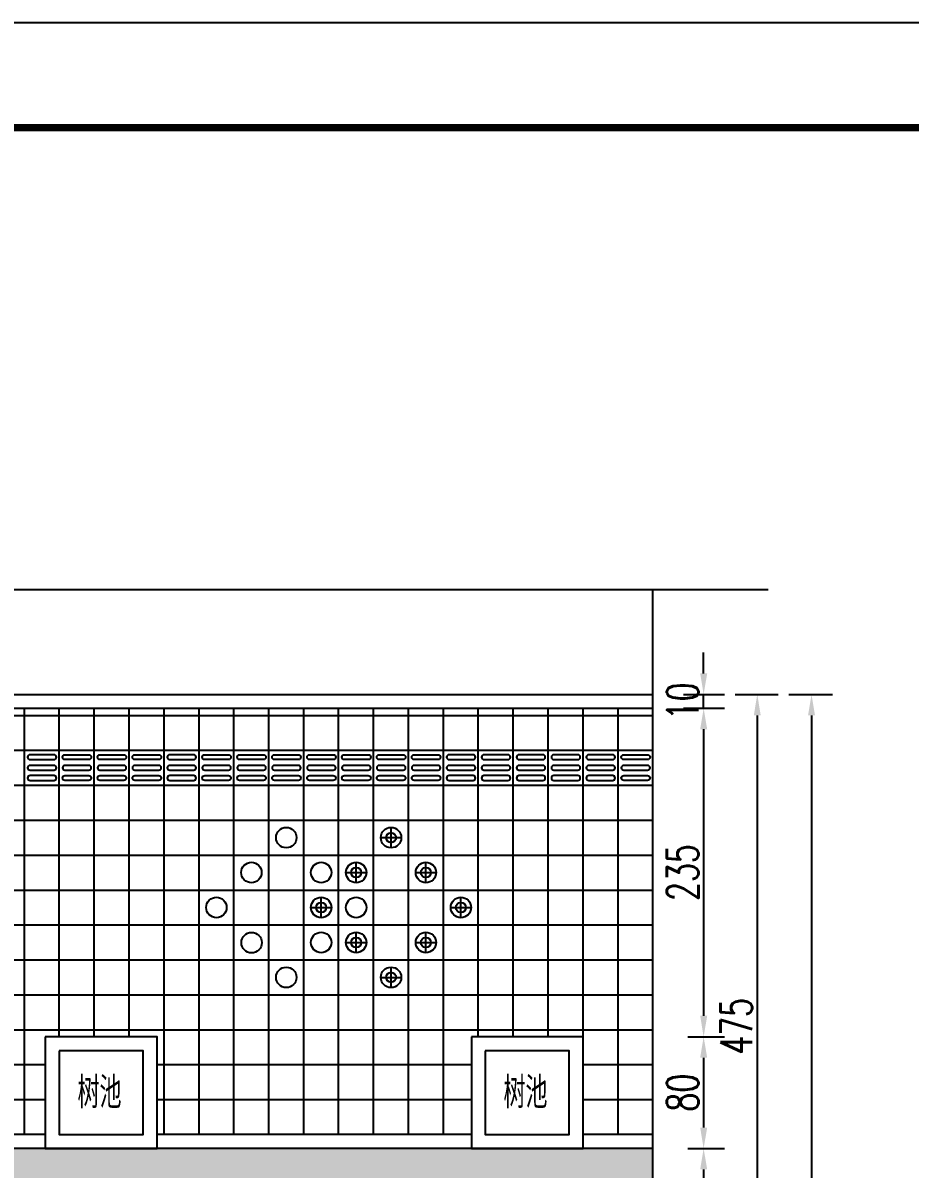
# Model space of a CAD drawing. Extents: x -95 to 325, y -1215 to -918.
# Drawn here: x 69 to 153.7, y -1027.3 to -917.9 of the extents above; entities that cross this region are included whole.
import ezdxf

# ---------------------------------------------------------------- set-up
doc = ezdxf.new("R2010")
doc.units = 0
doc.layers.get('0').update_dxf_attribs({"linetype": 'CONTINUOUS'})
doc.layers.get('DEFPOINTS').update_dxf_attribs({"linetype": 'CONTINUOUS'})
doc.layers.add('PP-COM', color=7, linetype='CONTINUOUS')
doc.layers.add('图框', color=7, linetype='CONTINUOUS')
doc.styles.get("Standard").update_dxf_attribs({"font": 'simplex1.shx', "width": 0.7, "bigfont": 'hztxt.shx'})
doc.dimstyles.new('比例1：75', dxfattribs={"dimtxt": 3, "dimasz": 2, "dimexe": 2, "dimexo": 1, "dimgap": 0.5, "dimtad": 1, "dimdec": 0, "dimlfac": 7.5, "dimzin": 0, "dimdsep": 46, "dimtxsty": 'Standard', "dimcen": 0.09, "dimdle": 2, "dimclrd": 4, "dimclre": 4, "dimclrt": 256, "dimadec": 0, "dimazin": 0, "dimtfac": 1, "dimtdec": 0, "dimtix": 1, "dimtmove": 1, "dimatfit": 3, "dimfxl": 0, "dimtvp": 1, "dimtolj": 1, "dimtzin": 0, "dimarcsym": 0})

# ---------------------------------------------------------------- blocks, each defined once
blk = doc.blocks.new('*D18')
at = {"layer": 'DEFPOINTS', "color": 0}
for p in [(131.09, -981.96), (134.02, -981.96), (131.09, -983.29)]:
    blk.add_point(p, dxfattribs=at)
at = {"layer": 'PP-COM', "color": 4, "lineweight": -2}
for p, q in [((134.02, -979.96), (134.02, -977.96)), ((132.09, -981.96), (136.02, -981.96)), ((134.02, -983.29), (134.02, -981.96)), ((132.09, -983.29), (136.02, -983.29)), ((134.02, -985.29), (134.02, -987.29))]:
    blk.add_line(p, q, dxfattribs=at)
at = {"layer": 'PP-COM', "color": 4}
for points in [[(133.69, -979.96), (134.36, -979.96), (134.02, -981.96)], [(133.69, -985.29), (134.36, -985.29), (134.02, -983.29)]]:
    blk.add_solid(points, dxfattribs=at)
at = {"layer": 'PP-COM', "insert": (132.02, -982.63), "char_height": 3, "attachment_point": 5, "rotation": 90}
blk.add_mtext('\\A1;10', dxfattribs=at)
blk = doc.blocks.new('*D19')
at = {"layer": 'DEFPOINTS', "color": 0}
for p in [(136.02, -981.96), (136.02, -1045.29), (139.14, -1045.29)]:
    blk.add_point(p, dxfattribs=at)
at = {"layer": 'PP-COM', "color": 4, "lineweight": -2}
for p, q in [((137.02, -981.96), (141.14, -981.96)), ((139.14, -983.96), (139.14, -1043.29)), ((137.02, -1045.29), (141.14, -1045.29))]:
    blk.add_line(p, q, dxfattribs=at)
at = {"layer": 'PP-COM', "color": 4}
for points in [[(138.81, -983.96), (139.47, -983.96), (139.14, -981.96)], [(138.81, -1043.29), (139.47, -1043.29), (139.14, -1045.29)]]:
    blk.add_solid(points, dxfattribs=at)
at = {"layer": 'PP-COM', "insert": (137.14, -1013.63), "char_height": 3, "attachment_point": 5, "rotation": 90}
blk.add_mtext('\\A1;475', dxfattribs=at)
blk = doc.blocks.new('*D21')
at = {"layer": 'DEFPOINTS', "color": 0}
for p in [(141.14, -981.96), (141.14, -1098.63), (144.32, -1098.63)]:
    blk.add_point(p, dxfattribs=at)
at = {"layer": 'PP-COM', "color": 4, "lineweight": -2}
for p, q in [((142.14, -981.96), (146.32, -981.96)), ((144.32, -983.96), (144.32, -1096.63)), ((142.14, -1098.63), (146.32, -1098.63))]:
    blk.add_line(p, q, dxfattribs=at)
at = {"layer": 'PP-COM', "color": 4}
for points in [[(143.99, -983.96), (144.65, -983.96), (144.32, -981.96)], [(143.99, -1096.63), (144.65, -1096.63), (144.32, -1098.63)]]:
    blk.add_solid(points, dxfattribs=at)
at = {"layer": 'PP-COM', "insert": (142.32, -1040.29), "char_height": 3, "attachment_point": 5, "rotation": 90}
blk.add_mtext('\\A1;875', dxfattribs=at)
blk = doc.blocks.new('*D22')
at = {"layer": 'DEFPOINTS', "color": 0}
for p in [(131.09, -983.29), (131.09, -1014.63), (134.02, -1014.63)]:
    blk.add_point(p, dxfattribs=at)
at = {"layer": 'PP-COM', "color": 4, "lineweight": -2}
for p, q in [((132.52, -983.29), (136.02, -983.29)), ((134.02, -985.29), (134.02, -1012.63)), ((132.52, -1014.63), (136.02, -1014.63))]:
    blk.add_line(p, q, dxfattribs=at)
at = {"layer": 'PP-COM', "color": 4}
for points in [[(133.69, -985.29), (134.36, -985.29), (134.02, -983.29)], [(133.69, -1012.63), (134.36, -1012.63), (134.02, -1014.63)]]:
    blk.add_solid(points, dxfattribs=at)
at = {"layer": 'PP-COM', "insert": (132.02, -998.96), "char_height": 3, "attachment_point": 5, "rotation": 90}
blk.add_mtext('\\A1;235', dxfattribs=at)
blk = doc.blocks.new('*D23')
at = {"layer": 'DEFPOINTS', "color": 0}
for p in [(131.09, -1014.63), (131.09, -1025.29), (134.02, -1025.29)]:
    blk.add_point(p, dxfattribs=at)
at = {"layer": 'PP-COM', "color": 4, "lineweight": -2}
for p, q in [((132.52, -1014.63), (136.02, -1014.63)), ((134.02, -1016.63), (134.02, -1023.29)), ((132.52, -1025.29), (136.02, -1025.29))]:
    blk.add_line(p, q, dxfattribs=at)
at = {"layer": 'PP-COM', "color": 4}
for points in [[(133.69, -1016.63), (134.36, -1016.63), (134.02, -1014.63)], [(133.69, -1023.29), (134.36, -1023.29), (134.02, -1025.29)]]:
    blk.add_solid(points, dxfattribs=at)
at = {"layer": 'PP-COM', "insert": (132.02, -1019.96), "char_height": 3, "attachment_point": 5, "rotation": 90}
blk.add_mtext('\\A1;80', dxfattribs=at)
blk = doc.blocks.new('*D24')
at = {"layer": 'DEFPOINTS', "color": 0}
for p in [(131.09, -1025.29), (131.09, -1045.29), (134.02, -1045.29)]:
    blk.add_point(p, dxfattribs=at)
at = {"layer": 'PP-COM', "color": 4, "lineweight": -2}
for p, q in [((132.52, -1025.29), (136.02, -1025.29)), ((134.02, -1027.29), (134.02, -1043.29)), ((132.52, -1045.29), (136.02, -1045.29))]:
    blk.add_line(p, q, dxfattribs=at)
at = {"layer": 'PP-COM', "color": 4}
for points in [[(133.69, -1027.29), (134.36, -1027.29), (134.02, -1025.29)], [(133.69, -1043.29), (134.36, -1043.29), (134.02, -1045.29)]]:
    blk.add_solid(points, dxfattribs=at)
at = {"layer": 'PP-COM', "insert": (132.02, -1035.29), "char_height": 3, "attachment_point": 5, "rotation": 90}
blk.add_mtext('\\A1;150', dxfattribs=at)

msp = doc.modelspace()

# ---------------------------------------------------------------- hatches: boundary and pattern name
at = {"layer": 'PP-COM'}
msp.add_hatch(color=253, dxfattribs=at).paths.add_polyline_path([(-31.49, -1025.4), (-31.48, -1032.35), (-33.9, -1031.43), (-29.07, -1041.82), (-31.49, -1040.51), (-31.49, -1045.29), (129.18, -1045.29), (129.18, -1040.51), (131.59, -1041.82), (126.77, -1031.43), (129.18, -1032.35), (129.18, -1025.29)])

# ---------------------------------------------------------------- linework, layer by layer
for p, q in [((45.93, -971.96), (140.18, -971.96)), ((-31.49, -981.96), (129.18, -981.96)), ((104.18, -996.6), (104.18, -994.65)), ((103.2, -995.63), (105.15, -995.63)), ((100.85, -999.93), (100.85, -997.98)), ((107.51, -999.93), (107.51, -997.98)), ((99.87, -998.96), (101.82, -998.96)), ((106.54, -998.96), (108.49, -998.96)), ((97.51, -1003.27), (97.51, -1001.32)), ((110.85, -1003.27), (110.85, -1001.32)), ((96.54, -1002.29), (98.49, -1002.29)), ((109.87, -1002.29), (111.82, -1002.29)), ((100.85, -1006.6), (100.85, -1004.65)), ((107.51, -1006.6), (107.51, -1004.65)), ((99.87, -1005.63), (101.82, -1005.63)), ((106.54, -1005.63), (108.49, -1005.63)), ((104.18, -1009.93), (104.18, -1007.98)), ((103.2, -1008.96), (105.15, -1008.96))]:
    msp.add_line(p, q)
at = {"color": 0}
msp.add_line((-31.49, -983.29), (129.18, -983.29), dxfattribs=at)
at = {"color": 2}
for p, q in [((-31.49, -983.96), (129.18, -983.96)), ((69.18, -1023.96), (69.18, -983.29)), ((72.51, -1014.63), (72.51, -983.29)), ((75.85, -1014.63), (75.85, -983.29)), ((79.18, -1014.63), (79.18, -983.29)), ((82.51, -1023.96), (82.51, -983.29)), ((85.85, -1023.96), (85.85, -983.29)), ((89.18, -1023.96), (89.18, -983.29)), ((92.51, -1023.96), (92.51, -983.29)), ((95.85, -1023.96), (95.85, -983.29)), ((99.18, -1023.96), (99.18, -983.29)), ((102.51, -1023.96), (102.51, -983.29)), ((105.85, -1023.96), (105.85, -983.29)), ((109.18, -1023.96), (109.18, -983.29)), ((112.51, -1014.63), (112.51, -983.29)), ((115.85, -1014.63), (115.85, -983.29)), ((119.18, -1014.63), (119.18, -983.29)), ((122.51, -1014.63), (122.51, -983.29)), ((125.85, -1023.96), (125.85, -983.29)), ((-31.49, -987.29), (129.18, -987.29)), ((-31.49, -990.63), (129.18, -990.63)), ((-31.49, -993.96), (129.18, -993.96)), ((-31.49, -997.29), (129.18, -997.29)), ((-31.49, -1000.63), (129.18, -1000.63)), ((-31.49, -1003.96), (129.18, -1003.96)), ((-31.49, -1003.96), (129.18, -1003.96)), ((-31.49, -1007.29), (129.18, -1007.29)), ((-31.49, -1010.63), (129.18, -1010.63)), ((-31.49, -1013.96), (129.18, -1013.96)), ((41.18, -1017.29), (71.18, -1017.29)), ((81.85, -1017.29), (111.85, -1017.29)), ((122.51, -1017.29), (129.18, -1017.29)), ((41.18, -1020.63), (71.18, -1020.63)), ((81.85, -1020.63), (111.85, -1020.63)), ((122.51, -1020.63), (129.18, -1020.63))]:
    msp.add_line(p, q, dxfattribs=at)
msp.add_lwpolyline([(325.3, -1214.89), (325.3, -917.89), (-94.7, -917.89), (-94.7, -1214.89)], close=True)
at = {"color": 6}
for points in [[(72.01, -988.18, 1), (72.01, -987.72), (69.72, -987.72, 1), (69.72, -988.18)], [(75.34, -988.18), (73.05, -988.18, -1), (73.05, -987.72), (75.34, -987.72, -1)], [(78.67, -988.18), (76.39, -988.18, -1), (76.39, -987.72), (78.67, -987.72, -1)], [(82.01, -988.18), (79.72, -988.18, -1), (79.72, -987.72), (82.01, -987.72, -1)], [(85.34, -988.18, 1), (85.34, -987.72), (83.05, -987.72, 1), (83.05, -988.18)], [(88.67, -988.18), (86.39, -988.18, -1), (86.39, -987.72), (88.67, -987.72, -1)], [(92.01, -988.18), (89.72, -988.18, -1), (89.72, -987.72), (92.01, -987.72, -1)], [(95.34, -988.18), (93.05, -988.18, -1), (93.05, -987.72), (95.34, -987.72, -1)], [(98.67, -988.18), (96.39, -988.18, -1), (96.39, -987.72), (98.67, -987.72, -1)], [(102.01, -988.18), (99.72, -988.18, -1), (99.72, -987.72), (102.01, -987.72, -1)], [(103.05, -988.18, -1), (103.05, -987.72), (105.34, -987.72, -1), (105.34, -988.18)], [(108.67, -988.18), (106.39, -988.18, -1), (106.39, -987.72), (108.67, -987.72, -1)], [(112.01, -988.18, 1), (112.01, -987.72), (109.72, -987.72, 1), (109.72, -988.18)], [(115.34, -988.18, 1), (115.34, -987.72), (113.05, -987.72, 1), (113.05, -988.18)], [(118.67, -988.18, 1), (118.67, -987.72), (116.39, -987.72, 1), (116.39, -988.18)], [(122.01, -988.18, 1), (122.01, -987.72), (119.72, -987.72, 1), (119.72, -988.18)], [(125.34, -988.18, 1), (125.34, -987.72), (123.05, -987.72, 1), (123.05, -988.18)], [(128.67, -988.18), (126.39, -988.18, -1), (126.39, -987.72), (128.67, -987.72, -1)], [(72.01, -989.19, 1), (72.01, -988.73), (69.72, -988.73, 1), (69.72, -989.19)], [(72.01, -989.71), (69.72, -989.71, 1), (69.72, -990.17), (72.01, -990.17, 1)], [(75.34, -988.73), (73.05, -988.73, 1), (73.05, -989.19), (75.34, -989.19, 1)], [(75.34, -989.71, -1), (75.34, -990.17), (73.05, -990.17, -1), (73.05, -989.71)], [(78.67, -988.73), (76.39, -988.73, 1), (76.39, -989.19), (78.67, -989.19, 1)], [(78.67, -989.71, -1), (78.67, -990.17), (76.39, -990.17, -1), (76.39, -989.71)], [(82.01, -988.73), (79.72, -988.73, 1), (79.72, -989.19), (82.01, -989.19, 1)], [(82.01, -989.71, -1), (82.01, -990.17), (79.72, -990.17, -1), (79.72, -989.71)], [(85.34, -988.73), (83.05, -988.73, 1), (83.05, -989.19), (85.34, -989.19, 1)], [(85.34, -990.17, 1), (85.34, -989.71), (83.05, -989.71, 1), (83.05, -990.17)], [(88.67, -988.73), (86.39, -988.73, 1), (86.39, -989.19), (88.67, -989.19, 1)], [(88.67, -989.71, -1), (88.67, -990.17), (86.39, -990.17, -1), (86.39, -989.71)], [(92.01, -988.73), (89.72, -988.73, 1), (89.72, -989.19), (92.01, -989.19, 1)], [(92.01, -989.71, -1), (92.01, -990.17), (89.72, -990.17, -1), (89.72, -989.71)], [(95.34, -988.73), (93.05, -988.73, 1), (93.05, -989.19), (95.34, -989.19, 1)], [(95.34, -989.71, -1), (95.34, -990.17), (93.05, -990.17, -1), (93.05, -989.71)], [(98.67, -988.73), (96.39, -988.73, 1), (96.39, -989.19), (98.67, -989.19, 1)], [(98.67, -989.71, -1), (98.67, -990.17), (96.39, -990.17, -1), (96.39, -989.71)], [(102.01, -988.73), (99.72, -988.73, 1), (99.72, -989.19), (102.01, -989.19, 1)], [(102.01, -989.71, -1), (102.01, -990.17), (99.72, -990.17, -1), (99.72, -989.71)], [(103.05, -989.19), (105.34, -989.19, 1), (105.34, -988.73), (103.05, -988.73, 1)], [(103.05, -990.17, -1), (103.05, -989.71), (105.34, -989.71, -1), (105.34, -990.17)], [(108.67, -988.73), (106.39, -988.73, 1), (106.39, -989.19), (108.67, -989.19, 1)], [(108.67, -989.71, -1), (108.67, -990.17), (106.39, -990.17, -1), (106.39, -989.71)], [(112.01, -988.73), (109.72, -988.73, 1), (109.72, -989.19), (112.01, -989.19, 1)], [(112.01, -990.17, 1), (112.01, -989.71), (109.72, -989.71, 1), (109.72, -990.17)], [(115.34, -989.19, 1), (115.34, -988.73), (113.05, -988.73, 1), (113.05, -989.19)], [(115.34, -989.71), (113.05, -989.71, 1), (113.05, -990.17), (115.34, -990.17, 1)], [(118.67, -989.19, 1), (118.67, -988.73), (116.39, -988.73, 1), (116.39, -989.19)], [(118.67, -989.71), (116.39, -989.71, 1), (116.39, -990.17), (118.67, -990.17, 1)], [(122.01, -989.19, 1), (122.01, -988.73), (119.72, -988.73, 1), (119.72, -989.19)], [(122.01, -989.71), (119.72, -989.71, 1), (119.72, -990.17), (122.01, -990.17, 1)], [(125.34, -989.19, 1), (125.34, -988.73), (123.05, -988.73, 1), (123.05, -989.19)], [(125.34, -989.71), (123.05, -989.71, 1), (123.05, -990.17), (125.34, -990.17, 1)], [(128.67, -988.73), (126.39, -988.73, 1), (126.39, -989.19), (128.67, -989.19, 1)], [(128.67, -989.71, -1), (128.67, -990.17), (126.39, -990.17, -1), (126.39, -989.71)]]:
    msp.add_lwpolyline(points, format="xyb", close=True, dxfattribs=at)
at = {"color": 1}
for centre in [(94.18, -995.63), (90.85, -998.96), (97.51, -998.96), (87.51, -1002.29), (100.85, -1002.29), (90.87, -1005.65), (97.51, -1005.63), (94.18, -1008.96)]:
    msp.add_circle(centre, 0.975, dxfattribs=at)
at = {"color": 3}
for centre in [(104.18, -995.63), (100.85, -998.96), (107.51, -998.96), (97.51, -1002.29), (110.85, -1002.29), (100.85, -1005.63), (107.51, -1005.63), (104.18, -1008.96)]:
    msp.add_circle(centre, 0.975, dxfattribs=at)
at = {"layer": 'PP-COM'}
for p, q in [((129.18, -1032.35), (129.18, -971.96)), ((71.18, -1023.96), (41.18, -1023.96)), ((111.85, -1023.96), (81.85, -1023.96)), ((129.18, -1023.96), (122.51, -1023.96)), ((129.18, -1025.29), (-31.49, -1025.29))]:
    msp.add_line(p, q, dxfattribs=at)
for points in [[(71.18, -1014.63), (71.18, -1025.29), (81.85, -1025.29), (81.85, -1014.63), (71.18, -1014.63)], [(111.85, -1014.63), (111.85, -1025.29), (122.51, -1025.29), (122.51, -1014.63), (111.85, -1014.63)]]:
    msp.add_lwpolyline(points, dxfattribs=at)
for points in [[(72.51, -1015.96), (72.51, -1023.96), (80.51, -1023.96), (80.51, -1015.96)], [(113.18, -1015.96), (113.18, -1023.96), (121.18, -1023.96), (121.18, -1015.96)]]:
    msp.add_lwpolyline(points, close=True, dxfattribs=at)
for centre in [(104.18, -995.63), (100.85, -998.96), (107.51, -998.96), (97.51, -1002.29), (110.85, -1002.29), (100.85, -1005.63), (107.51, -1005.63), (104.18, -1008.96)]:
    msp.add_circle(centre, 0.48, dxfattribs=at)
at = {"layer": '图框', "const_width": 0.7}
msp.add_lwpolyline([(315.3, -927.89), (-64.7, -927.89), (-64.7, -1204.89), (315.3, -1204.89), (315.3, -927.89)], dxfattribs=at)

# ---------------------------------------------------------------- texts
at = {"width": 0.7}
for p in [(74.25, -1021.45), (114.91, -1021.45)]:
    msp.add_text('树池', height=3, dxfattribs=at).set_placement(p)

# ---------------------------------------------------------------- dimensions: what is measured, and where the dimension line sits
at = {"layer": 'PP-COM'}
for base, p1, p2, picture, middle in [((134.02, -981.96), (131.09, -983.29), (131.09, -981.96), '*D18', (132.02, -982.63)), ((139.14, -1045.29), (136.02, -981.96), (136.02, -1045.29), '*D19', (137.14, -1013.63)), ((144.32, -1098.63), (141.14, -981.96), (141.14, -1098.63), '*D21', (142.32, -1040.29)), ((134.02, -1014.63), (131.09, -983.29), (131.09, -1014.63), '*D22', (132.02, -998.96)), ((134.02, -1025.29), (131.09, -1014.63), (131.09, -1025.29), '*D23', (132.02, -1019.96)), ((134.02, -1045.29), (131.09, -1025.29), (131.09, -1045.29), '*D24', (132.02, -1035.29))]:
    dim = msp.add_linear_dim(base=base, p1=p1, p2=p2, angle=90, dimstyle='比例1：75', override={"dimtxsty": 'Standard'}, dxfattribs=at)
    dim.commit()
    dim.dimension.update_dxf_attribs({"geometry": picture, "text_midpoint": middle})

doc.saveas('drawing.dxf')
